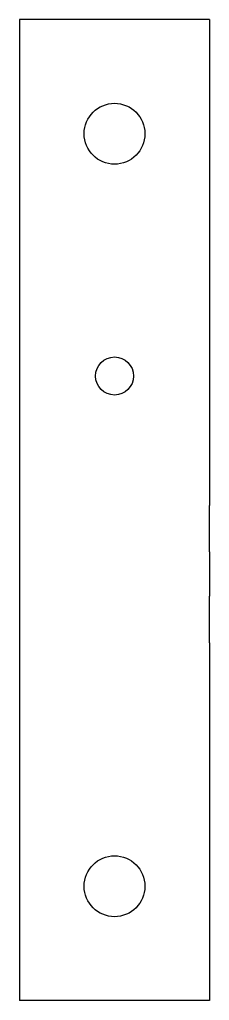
# Model space of a CAD drawing. Header units: millimetres. Extents: x 113 to 138, y 45 to 173.
import ezdxf

# ---------------------------------------------------------------- set-up
doc = ezdxf.new("R2010")
doc.units = ezdxf.units.MM
doc.layers.add('Default', color=7, linetype='Continuous')
doc.layers.add('ESTRUTURA_METALI', color=7, linetype='Continuous')

# ---------------------------------------------------------------- blocks, each defined once
blk = doc.blocks.new('SE')
at = {"layer": 'ESTRUTURA_METALI', "color": 7, "linetype": 'Continuous'}
for p, q in [((138.06, 173.48), (113.06, 173.48)), ((113.06, 173.48), (113.06, 109.65)), ((138.06, 173.48), (138.06, 109.65)), ((113.06, 109.65), (113.06, 103.55)), ((138.06, 103.55), (138.06, 109.65)), ((113.06, 103.55), (113.06, 97.72)), ((138.06, 103.55), (138.06, 97.72)), ((113.06, 97.72), (113.06, 91.61)), ((138.06, 91.61), (138.06, 97.72)), ((113.06, 91.61), (113.06, 44.61)), ((138.06, 91.61), (138.06, 44.61)), ((138.06, 44.61), (113.06, 44.61))]:
    blk.add_line(p, q, dxfattribs=at)
for centre, radius in [((125.56, 158.48), 4), ((125.56, 126.65), 2.5), ((125.56, 59.61), 4)]:
    blk.add_circle(centre, radius, dxfattribs=at)

msp = doc.modelspace()

# ---------------------------------------------------------------- block references
at = {"layer": 'Default'}
msp.add_blockref('SE', (0, 0), dxfattribs=at)

doc.saveas('drawing.dxf')
